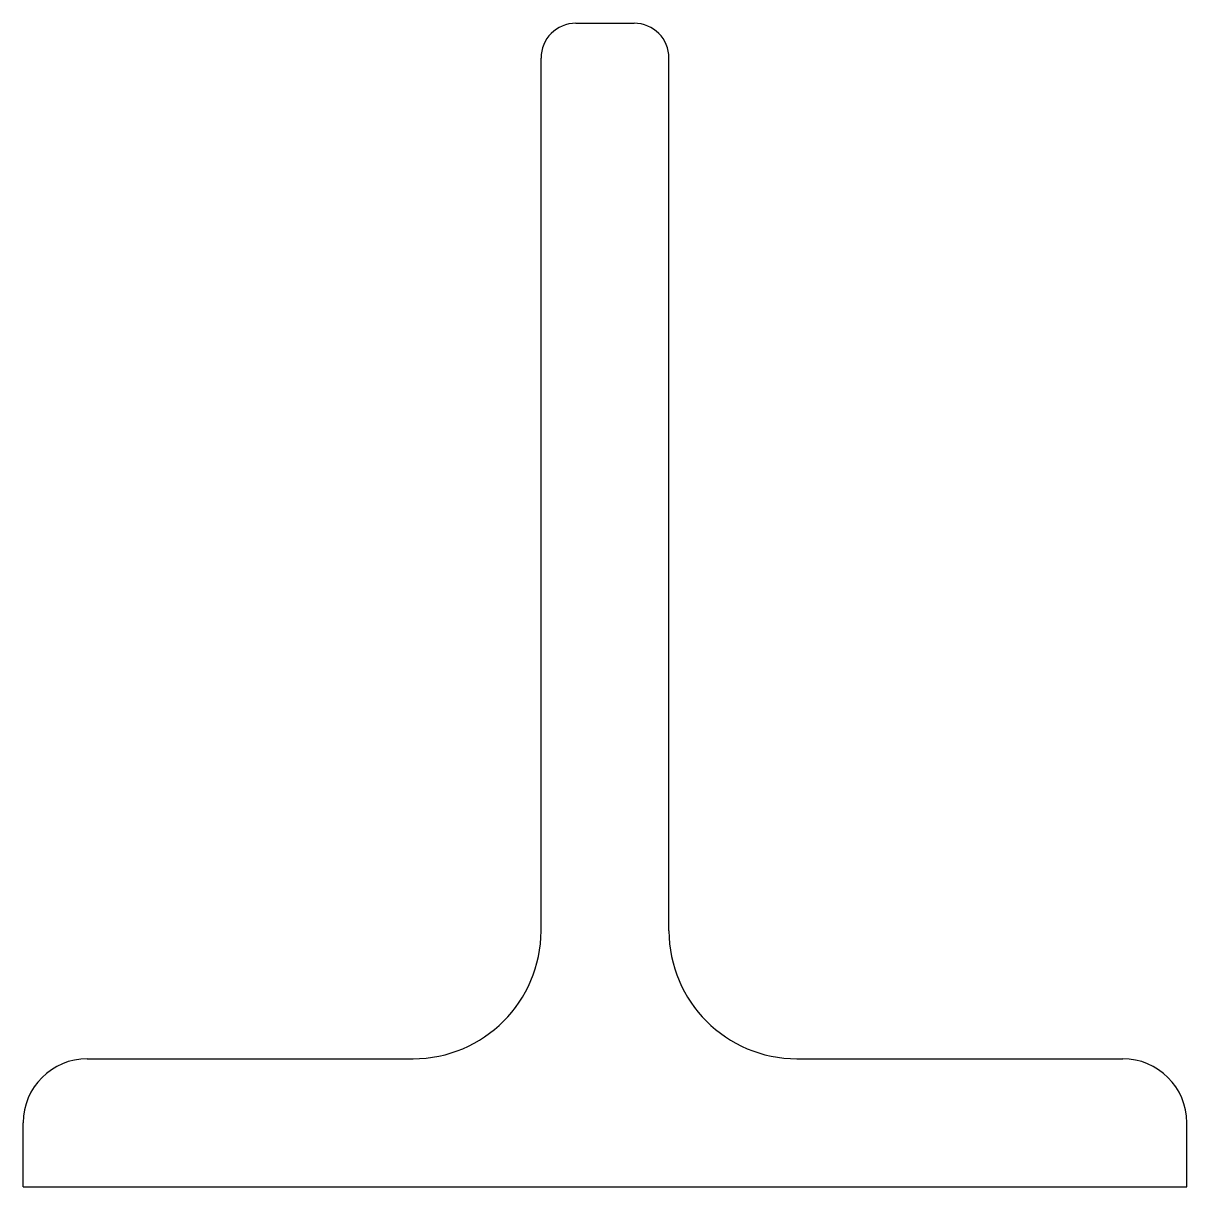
# Model space of a CAD drawing. Extents: x -50 to 50, y 0 to 100.
import ezdxf

# ---------------------------------------------------------------- set-up
doc = ezdxf.new("R2010")
doc.units = 0

msp = doc.modelspace()

# ---------------------------------------------------------------- linework, layer by layer
for p, q in [((-2.5, 100), (2.5, 100)), ((-5.5, 22), (-5.5, 97)), ((5.5, 22), (5.5, 97)), ((-44.5, 11), (-16.5, 11)), ((16.5, 11), (44.5, 11)), ((-50, 0), (-50, 5.5)), ((50, 0), (50, 5.5)), ((-50, 0), (50, 0))]:
    msp.add_line(p, q)
for centre, radius, start, end in [((-2.5, 97), 3, 90, 180), ((2.5, 97), 3, 0, 90), ((-16.5, 22), 11, 270, 0), ((16.5, 22), 11, 180, 270), ((-44.5, 5.5), 5.5, 90, 180), ((44.5, 5.5), 5.5, 0, 90)]:
    msp.add_arc(centre, radius, start, end)

doc.saveas('drawing.dxf')
